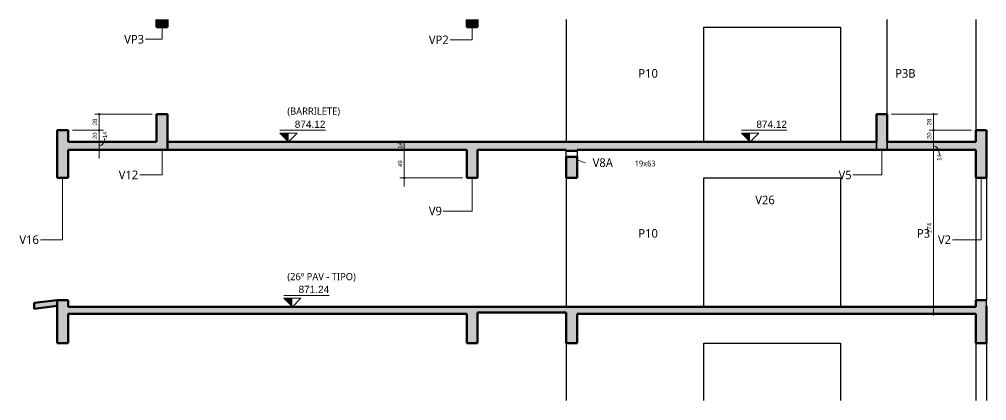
# Model space of a CAD drawing. Header units: centimetres. Extents: x -28 to 30806, y -3196 to 88064.
# Drawn here: x 8407 to 10096, y 86961 to 87626 of the extents above; entities that cross this region are included whole.
import ezdxf

# ---------------------------------------------------------------- set-up
doc = ezdxf.new("R2010")
doc.units = ezdxf.units.CM
for name, color, linetype, lineweight in [('A-ANNO-DIMS', 7, 'Continuous', 9), ('A-ANNO-DIMS-50', 7, 'Continuous', 9), ('A-FLOR', 7, 'Continuous', 25), ('G-ANNO-DIMS', 7, 'Continuous', 9), ('G-ANNO-TEXT', 7, 'Continuous', 9), ('S-BEAM', 7, 'Continuous', 25), ('S-BEAM-IDEN', 7, 'Continuous', 9), ('S-COLS', 7, 'Continuous', 25), ('S-COLS-IDEN', 7, 'Continuous', 9)]:
    doc.layers.add(name, color=color, linetype=linetype, lineweight=lineweight)
doc.styles.add('Arial', font='arial.ttf', dxfattribs={"width": 0.9, "height": 7.5})
doc.styles.add('Arial_1', font='arial.ttf', dxfattribs={"height": 12.5})
doc.styles.add('Gadugi', font='gadugi.ttf', dxfattribs={"height": 12.5})
doc.styles.add('Gadugi_1', font='gadugi.ttf', dxfattribs={"height": 10})
doc.styles.add('Gadugi_2', font='gadugi.ttf', dxfattribs={"height": 15})
doc.dimstyles.new('PED_1_5mm_ESQ', dxfattribs={"dimscale": 30.48, "dimtxt": 7.651945, "dimasz": 0.328084, "dimexe": 0.246063, "dimexo": 0.246063, "dimgap": 0.049213, "dimtad": 1, "dimdec": 1, "dimrnd": 0.5, "dimdsep": 46, "dimtxsty": 'Arial', "dimblk1": 'DOTSMALL', "dimblk2": 'DOTSMALL', "dimsah": 1, "dimcen": 0.09, "dimdle": 0.492126, "dimazin": 0, "dimtfac": 1, "dimtdec": 4, "dimtix": 1, "dimtmove": 0, "dimatfit": 3, "dimfxl": 1, "dimtvp": 1, "dimtolj": 1, "dimtzin": 0, "dimarcsym": 2})
doc.dimstyles.new('PED_1_5mm_ESQ_2', dxfattribs={"dimscale": 30.48, "dimtxt": 7.651945, "dimasz": 0.328084, "dimexe": 0.246063, "dimexo": 0.246063, "dimgap": 0.049213, "dimtad": 1, "dimdec": 1, "dimrnd": 0.5, "dimdsep": 46, "dimtxsty": 'Arial', "dimblk1": 'DOTSMALL', "dimblk2": 'DOTSMALL', "dimsah": 1, "dimcen": 0.09, "dimdle": 0.492126, "dimazin": 0, "dimtfac": 1, "dimtdec": 4, "dimtix": 1, "dimtmove": 1, "dimatfit": 3, "dimfxl": 1, "dimtvp": 1, "dimtolj": 1, "dimtzin": 0, "dimarcsym": 2})

# ---------------------------------------------------------------- blocks, each defined once
blk = doc.blocks.new('Elevações de ponto - SIMBOLO DE NÍVEL-CORTE-2219088-CT A 002 - CORTE B-B BARR')
at = {"layer": 'G-ANNO-DIMS'}
blk.add_hatch(color=256, dxfattribs=at).paths.add_polyline_path([(-511.9, 87427), (-511.9, 87412), (-526.9, 87427)], flags=0)
for p, q in [((-447.7, 87432.1), (-526.9, 87432.1)), ((-511.9, 87412), (-526.9, 87427)), ((-526.9, 87427), (-496.9, 87427)), ((-496.9, 87427), (-511.9, 87412))]:
    blk.add_line(p, q, dxfattribs=at)
blk = doc.blocks.new('DIMBLOCK256-CT A 002 - CORTE B-B BARR')
at = {"layer": 'A-ANNO-DIMS-50'}
h = blk.add_hatch(color=256, dxfattribs=at)
edge = h.paths.add_edge_path(flags=0)
edge.add_arc((8546.3, 87460), 1.25, 0, 360)
h = blk.add_hatch(color=256, dxfattribs=at)
edge = h.paths.add_edge_path(flags=0)
edge.add_arc((8546.3, 87432), 1.25, 0, 360)
for p, q in [((8639, 87460), (8538.8, 87460)), ((8546.3, 87460), (8546.3, 87432)), ((8546.3, 87460), (8639, 87460)), ((8499.5, 87432), (8553.8, 87432)), ((8546.3, 87432), (8499.5, 87432))]:
    blk.add_line(p, q, dxfattribs=at)
for centre in [(8546.3, 87460), (8546.3, 87432)]:
    blk.add_circle(centre, 1.25, dxfattribs=at)
at = {"layer": 'A-ANNO-DIMS-50', "color": 0, "insert": (8535, 87440.8), "char_height": 7.5, "width": 12.431, "attachment_point": 1, "rotation": 90, "line_spacing_factor": 0.941778, "style": 'Arial'}
blk.add_mtext('28', dxfattribs=at)
blk = doc.blocks.new('_DotSmall')
at = {"color": 0, "linetype": 'ByBlock', "const_width": 0.5}
blk.add_lwpolyline([(-0.0625, 0, 1), (0.0625, 0, 1)], format="xyb", close=True, dxfattribs=at)
blk = doc.blocks.new('DIMBLOCK257-CT A 002 - CORTE B-B BARR')
at = {"layer": 'A-ANNO-DIMS-50'}
h = blk.add_hatch(color=256, dxfattribs=at)
edge = h.paths.add_edge_path(flags=0)
edge.add_arc((8546.3, 87432), 1.25, 0, 360)
h = blk.add_hatch(color=256, dxfattribs=at)
edge = h.paths.add_edge_path(flags=0)
edge.add_arc((8546.3, 87412), 1.25, 0, 360)
for p, q in [((8499.5, 87432), (8553.8, 87432)), ((8546.3, 87432), (8499.5, 87432)), ((8546.3, 87432), (8546.3, 87412)), ((8540.5, 87412), (8553.8, 87412)), ((8546.3, 87412), (8540.5, 87412))]:
    blk.add_line(p, q, dxfattribs=at)
for centre in [(8546.3, 87432), (8546.3, 87412)]:
    blk.add_circle(centre, 1.25, dxfattribs=at)
at = {"layer": 'A-ANNO-DIMS-50', "color": 0, "insert": (8535, 87416.8), "char_height": 7.5, "width": 12.431, "attachment_point": 1, "rotation": 90, "line_spacing_factor": 0.941778, "style": 'Arial'}
blk.add_mtext('20', dxfattribs=at)
blk = doc.blocks.new('DIMBLOCK258-CT A 002 - CORTE B-B BARR')
at = {"layer": 'A-ANNO-DIMS-50'}
h = blk.add_hatch(color=256, dxfattribs=at)
edge = h.paths.add_edge_path(flags=0)
edge.add_arc((8546.3, 87412), 1.25, 0, 360)
h = blk.add_hatch(color=256, dxfattribs=at)
edge = h.paths.add_edge_path(flags=0)
edge.add_arc((8546.3, 87398), 1.25, 0, 360)
for p, q in [((8540.5, 87412), (8553.8, 87412)), ((8546.3, 87412), (8540.5, 87412)), ((8540.5, 87398), (8553.8, 87398)), ((8546.3, 87398), (8540.5, 87398)), ((8546.3, 87412), (8546.3, 87383))]:
    blk.add_line(p, q, dxfattribs=at)
for centre in [(8546.3, 87412), (8546.3, 87398)]:
    blk.add_circle(centre, 1.25, dxfattribs=at)
blk.add_ellipse((8546.3, 87418.5), major_axis=(0, 13.5), ratio=0.734987, start_param=3.141593, end_param=4.712389, dxfattribs=at)
at = {"layer": 'A-ANNO-DIMS-50', "color": 0, "insert": (8552.3, 87418.5), "char_height": 7.5, "width": 12.431, "attachment_point": 1, "rotation": 90, "line_spacing_factor": 0.941778, "style": 'Arial'}
blk.add_mtext('14', dxfattribs=at)
blk = doc.blocks.new('DIMBLOCK259-CT A 002 - CORTE B-B BARR')
at = {"layer": 'A-ANNO-DIMS-50'}
h = blk.add_hatch(color=256, dxfattribs=at)
edge = h.paths.add_edge_path(flags=0)
edge.add_arc((9079.1, 87412), 1.25, 0, 360)
h = blk.add_hatch(color=256, dxfattribs=at)
edge = h.paths.add_edge_path(flags=0)
edge.add_arc((9079.1, 87398), 1.25, 0, 360)
for p, q in [((9073.4, 87412), (9086.6, 87412)), ((9079.1, 87412), (9073.4, 87412)), ((9073.4, 87398), (9086.6, 87398)), ((9079.1, 87398), (9073.4, 87398)), ((9079.1, 87412), (9079.1, 87398))]:
    blk.add_line(p, q, dxfattribs=at)
for centre in [(9079.1, 87412), (9079.1, 87398)]:
    blk.add_circle(centre, 1.25, dxfattribs=at)
at = {"layer": 'A-ANNO-DIMS-50', "color": 0, "insert": (9067.9, 87399.8), "char_height": 7.5, "width": 12.431, "attachment_point": 1, "rotation": 90, "line_spacing_factor": 0.941778, "style": 'Arial'}
blk.add_mtext('14', dxfattribs=at)
blk = doc.blocks.new('DIMBLOCK260-CT A 002 - CORTE B-B BARR')
at = {"layer": 'A-ANNO-DIMS-50'}
h = blk.add_hatch(color=256, dxfattribs=at)
edge = h.paths.add_edge_path(flags=0)
edge.add_arc((9079.1, 87398), 1.25, 0, 360)
h = blk.add_hatch(color=256, dxfattribs=at)
edge = h.paths.add_edge_path(flags=0)
edge.add_arc((9079.1, 87349), 1.25, 0, 360)
for p, q in [((9073.4, 87398), (9086.6, 87398)), ((9079.1, 87398), (9073.4, 87398)), ((9079.1, 87398), (9079.1, 87334)), ((9180.5, 87349), (9071.6, 87349)), ((9079.1, 87349), (9180.5, 87349))]:
    blk.add_line(p, q, dxfattribs=at)
for centre in [(9079.1, 87398), (9079.1, 87349)]:
    blk.add_circle(centre, 1.25, dxfattribs=at)
at = {"layer": 'A-ANNO-DIMS-50', "color": 0, "insert": (9067.9, 87368.3), "char_height": 7.5, "width": 12.431, "attachment_point": 1, "rotation": 90, "line_spacing_factor": 0.941778, "style": 'Arial'}
blk.add_mtext('49', dxfattribs=at)
blk = doc.blocks.new('DIMBLOCK261-CT A 002 - CORTE B-B BARR')
at = {"layer": 'A-ANNO-DIMS-50'}
h = blk.add_hatch(color=256, dxfattribs=at)
edge = h.paths.add_edge_path(flags=0)
edge.add_arc((10003.4, 87460), 1.25, 0, 360)
h = blk.add_hatch(color=256, dxfattribs=at)
edge = h.paths.add_edge_path(flags=0)
edge.add_arc((10003.4, 87432), 1.25, 0, 360)
for p, q in [((9930, 87460), (10010.9, 87460)), ((10003.4, 87460), (9930, 87460)), ((10003.4, 87460), (10003.4, 87432)), ((10069.5, 87432), (9995.9, 87432)), ((10003.4, 87432), (10069.5, 87432))]:
    blk.add_line(p, q, dxfattribs=at)
for centre in [(10003.4, 87460), (10003.4, 87432)]:
    blk.add_circle(centre, 1.25, dxfattribs=at)
at = {"layer": 'A-ANNO-DIMS-50', "color": 0, "insert": (9992.1, 87440.8), "char_height": 7.5, "width": 12.431, "attachment_point": 1, "rotation": 90, "line_spacing_factor": 0.941778, "style": 'Arial'}
blk.add_mtext('28', dxfattribs=at)
blk = doc.blocks.new('DIMBLOCK262-CT A 002 - CORTE B-B BARR')
at = {"layer": 'A-ANNO-DIMS-50'}
h = blk.add_hatch(color=256, dxfattribs=at)
edge = h.paths.add_edge_path(flags=0)
edge.add_arc((10003.4, 87432), 1.25, 0, 360)
h = blk.add_hatch(color=256, dxfattribs=at)
edge = h.paths.add_edge_path(flags=0)
edge.add_arc((10003.4, 87412), 1.25, 0, 360)
for p, q in [((10069.5, 87432), (9995.9, 87432)), ((10003.4, 87432), (10003.4, 87412)), ((10003.4, 87432), (10069.5, 87432)), ((9997.6, 87412), (10010.9, 87412)), ((10003.4, 87412), (9997.6, 87412))]:
    blk.add_line(p, q, dxfattribs=at)
for centre in [(10003.4, 87432), (10003.4, 87412)]:
    blk.add_circle(centre, 1.25, dxfattribs=at)
at = {"layer": 'A-ANNO-DIMS-50', "color": 0, "insert": (9992.1, 87416.8), "char_height": 7.5, "width": 12.431, "attachment_point": 1, "rotation": 90, "line_spacing_factor": 0.941778, "style": 'Arial'}
blk.add_mtext('20', dxfattribs=at)
blk = doc.blocks.new('DIMBLOCK263-CT A 002 - CORTE B-B BARR')
at = {"layer": 'A-ANNO-DIMS-50'}
h = blk.add_hatch(color=256, dxfattribs=at)
edge = h.paths.add_edge_path(flags=0)
edge.add_arc((10003.4, 87412), 1.25, 0, 360)
h = blk.add_hatch(color=256, dxfattribs=at)
edge = h.paths.add_edge_path(flags=0)
edge.add_arc((10003.4, 87398), 1.25, 0, 360)
for p, q in [((9997.6, 87412), (10010.9, 87412)), ((10003.4, 87412), (9997.6, 87412)), ((9997.6, 87398), (10010.9, 87398)), ((10003.4, 87398), (9997.6, 87398)), ((10003.4, 87412), (10003.4, 87398))]:
    blk.add_line(p, q, dxfattribs=at)
for centre in [(10003.4, 87412), (10003.4, 87398)]:
    blk.add_circle(centre, 1.25, dxfattribs=at)
blk.add_ellipse((10003.4, 87389.3), major_axis=(0, 15.7), ratio=0.64253, start_param=4.712389, end_param=6.283185, dxfattribs=at)
at = {"layer": 'A-ANNO-DIMS-50', "color": 0, "insert": (10009.6, 87378.9), "char_height": 7.5, "width": 12.431, "attachment_point": 1, "rotation": 90, "line_spacing_factor": 0.941778, "style": 'Arial'}
blk.add_mtext('14', dxfattribs=at)
blk = doc.blocks.new('DIMBLOCK264-CT A 002 - CORTE B-B BARR')
at = {"layer": 'A-ANNO-DIMS-50'}
h = blk.add_hatch(color=256, dxfattribs=at)
edge = h.paths.add_edge_path(flags=0)
edge.add_arc((10003.4, 87398), 1.25, 0, 360)
h = blk.add_hatch(color=256, dxfattribs=at)
edge = h.paths.add_edge_path(flags=0)
edge.add_arc((10003.4, 87124), 1.25, 0, 360)
for p, q in [((9997.6, 87398), (10010.9, 87398)), ((10003.4, 87398), (9997.6, 87398)), ((10003.4, 87398), (10003.4, 87109)), ((9997.6, 87124), (10010.9, 87124)), ((10003.4, 87124), (9997.6, 87124))]:
    blk.add_line(p, q, dxfattribs=at)
for centre in [(10003.4, 87398), (10003.4, 87124)]:
    blk.add_circle(centre, 1.25, dxfattribs=at)
at = {"layer": 'A-ANNO-DIMS-50', "color": 0, "insert": (9992.1, 87253.2), "char_height": 7.5, "width": 18.647, "attachment_point": 1, "rotation": 90, "line_spacing_factor": 0.941778, "style": 'Arial'}
blk.add_mtext('274', dxfattribs=at)

msp = doc.modelspace()

# ---------------------------------------------------------------- hatches: boundary and pattern name
at = {"layer": 'A-FLOR', "true_color": 0xa6a6a6}
for points in [[(8646.54, 87398), (8646.54, 87412), (8491.97, 87412), (8491.97, 87398)], [(8665.54, 87398), (9188.04, 87398), (9188.04, 87412), (8665.54, 87412)], [(9207.04, 87398), (9362.04, 87398), (9362.04, 87412), (9207.04, 87412)], [(9841.04, 87398), (9903.47, 87398), (9903.47, 87412), (9381.04, 87412), (9381.04, 87398), (9805.95, 87398)], [(9944.78, 87398), (10077.04, 87398), (10077.04, 87412), (9922.47, 87412), (9922.47, 87398), (9922.54, 87398)], [(8432.97, 87120.92), (8472.97, 87125.92), (8472.97, 87136), (8432.97, 87131), (8432.97, 87125.92)], [(9188.04, 87112), (9188.04, 87124), (8491.97, 87124), (8491.97, 87112)], [(9207.04, 87114), (9362.04, 87114), (9362.04, 87124), (9207.04, 87124)], [(10077.04, 87112), (10077.04, 87124), (9381.04, 87124), (9381.04, 87112), (9841.04, 87112)]]:
    msp.add_hatch(color=253, dxfattribs=at).paths.add_polyline_path(points, flags=0)
at = {"layer": 'S-BEAM', "true_color": 0xa6a6a6}
for points in [[(8646.54, 87612), (8665.54, 87612), (8665.54, 87625.52), (8646.54, 87625.52)], [(9207.04, 87612), (9207.04, 87625.52), (9188.04, 87625.52), (9188.04, 87612)], [(8665.54, 87398), (8665.54, 87460), (8646.54, 87460), (8646.54, 87398)], [(9922.47, 87398), (9922.47, 87460), (9903.47, 87460), (9903.47, 87398), (9904.37, 87398)], [(8491.97, 87349), (8491.97, 87432), (8472.97, 87432), (8472.97, 87349)], [(10096.04, 87349), (10096.04, 87432), (10077.04, 87432), (10077.04, 87349)], [(9207.04, 87349), (9207.04, 87412), (9188.04, 87412), (9188.04, 87349)], [(8472.97, 87061), (8491.97, 87061), (8491.97, 87136), (8472.97, 87136), (8472.97, 87125.92)], [(10096.04, 87061), (10096.04, 87136), (10077.04, 87136), (10077.04, 87061)], [(9207.04, 87061), (9207.04, 87124), (9188.04, 87124), (9188.04, 87061)], [(9381.04, 87061), (9381.04, 87124), (9362.04, 87124), (9362.04, 87061), (9376.88, 87061)]]:
    msp.add_hatch(color=253, dxfattribs=at).paths.add_polyline_path(points, flags=0)
h = msp.add_hatch(color=253, dxfattribs=at)
h.paths.add_polyline_path([(9362.04, 87349), (9381.04, 87349), (9381.04, 87386), (9362.04, 87386)], flags=0)
h.paths.add_polyline_path([(9362.04, 87396), (9381.04, 87396), (9381.04, 87412), (9362.04, 87412), (9362.04, 87398)], flags=0)

# ---------------------------------------------------------------- linework, layer by layer
at = {"layer": 'A-FLOR', "lineweight": 50}
for p, q in [((8646.54, 87412), (8491.97, 87412)), ((8491.97, 87398), (8646.54, 87398)), ((9188.04, 87412), (8665.54, 87412)), ((8665.54, 87412), (8665.54, 87398)), ((8665.54, 87398), (9188.04, 87398)), ((9362.04, 87412), (9207.04, 87412)), ((9207.04, 87398), (9362.04, 87398)), ((9903.47, 87412), (9381.04, 87412)), ((9381.04, 87398), (9903.47, 87398)), ((10077.04, 87412), (9922.47, 87412)), ((9922.47, 87398), (10077.04, 87398)), ((9188.04, 87124), (8491.97, 87124)), ((8491.97, 87112), (9188.04, 87112)), ((9362.04, 87124), (9207.04, 87124)), ((9207.04, 87114), (9362.04, 87114)), ((10077.04, 87124), (9381.04, 87124)), ((9381.04, 87112), (10077.04, 87112))]:
    msp.add_line(p, q, dxfattribs=at)
at = {"layer": 'A-FLOR'}
for p, q in [((9903.47, 87398), (9903.47, 87412)), ((9922.47, 87412), (9922.47, 87398))]:
    msp.add_line(p, q, dxfattribs=at)
at = {"layer": 'A-FLOR', "color": 190, "lineweight": 70, "true_color": 0x8000ff}
for p, q in [((8472.97, 87136), (8432.97, 87131)), ((8432.97, 87131), (8432.97, 87120.92)), ((8472.97, 87125.92), (8472.97, 87136)), ((8432.97, 87120.92), (8472.97, 87125.92))]:
    msp.add_line(p, q, dxfattribs=at)
at = {"layer": 'S-BEAM', "lineweight": 50}
for p, q in [((8646.54, 87625.52), (8646.54, 87612)), ((8665.54, 87612), (8665.54, 87625.52)), ((9188.04, 87625.52), (9188.04, 87612)), ((9207.04, 87612), (9207.04, 87625.52)), ((8646.54, 87612), (8665.54, 87612)), ((9188.04, 87612), (9207.04, 87612)), ((8665.54, 87460), (8646.54, 87460)), ((8646.54, 87460), (8646.54, 87412)), ((8665.54, 87398), (8665.54, 87460)), ((9922.47, 87460), (9903.47, 87460)), ((9903.47, 87460), (9903.47, 87412)), ((9922.47, 87412), (9922.47, 87460)), ((8491.97, 87432), (8472.97, 87432)), ((8472.97, 87432), (8472.97, 87349)), ((8491.97, 87412), (8491.97, 87432)), ((10096.04, 87432), (10077.04, 87432)), ((10077.04, 87432), (10077.04, 87412)), ((10096.04, 87349), (10096.04, 87432)), ((8491.97, 87349), (8491.97, 87398)), ((8646.54, 87398), (8665.54, 87398)), ((9207.04, 87412), (9188.04, 87412)), ((9188.04, 87398), (9188.04, 87349)), ((9207.04, 87349), (9207.04, 87398)), ((9381.04, 87412), (9362.04, 87412)), ((9362.04, 87398), (9362.04, 87396)), ((9381.04, 87396), (9381.04, 87398)), ((9903.47, 87398), (9922.47, 87398)), ((10077.04, 87398), (10077.04, 87349)), ((9362.04, 87396), (9381.04, 87396)), ((9362.04, 87386), (9362.04, 87349)), ((9381.04, 87386), (9362.04, 87386)), ((9381.04, 87349), (9381.04, 87386)), ((8472.97, 87349), (8491.97, 87349)), ((9188.04, 87349), (9207.04, 87349)), ((9362.04, 87349), (9381.04, 87349)), ((10077.04, 87349), (10096.04, 87349)), ((8491.97, 87136), (8472.97, 87136)), ((8491.97, 87124), (8491.97, 87136)), ((10096.04, 87136), (10077.04, 87136)), ((10077.04, 87136), (10077.04, 87124)), ((8472.97, 87125.92), (8472.97, 87061)), ((8491.97, 87061), (8491.97, 87112)), ((9207.04, 87124), (9188.04, 87124)), ((9188.04, 87112), (9188.04, 87061)), ((9207.04, 87061), (9207.04, 87114)), ((9381.04, 87124), (9362.04, 87124)), ((9362.04, 87114), (9362.04, 87061)), ((9381.04, 87061), (9381.04, 87112)), ((10077.04, 87112), (10077.04, 87061)), ((10096.04, 87061), (10096.04, 87125.92)), ((8472.97, 87061), (8491.97, 87061)), ((9188.04, 87061), (9207.04, 87061)), ((9362.04, 87061), (9381.04, 87061)), ((10077.04, 87061), (10096.04, 87061))]:
    msp.add_line(p, q, dxfattribs=at)
at = {"layer": 'S-BEAM'}
for p, q in [((9602.04, 87612), (9841.04, 87612)), ((9903.47, 87412), (9903.47, 87398)), ((9922.47, 87398), (9922.47, 87412)), ((9362.04, 87386), (9362.04, 87396)), ((9381.04, 87396), (9381.04, 87386)), ((9602.04, 87349), (9841.04, 87349)), ((8472.97, 87136), (8472.97, 87125.92)), ((10096.04, 87125.92), (10096.04, 87136)), ((9602.04, 87061), (9841.04, 87061))]:
    msp.add_line(p, q, dxfattribs=at)
at = {"layer": 'S-BEAM-IDEN'}
for p, q in [((8656.04, 87612), (8656.04, 87590.74)), ((9197.54, 87612), (9197.54, 87589.74)), ((8656.04, 87590.74), (8627.01, 87590.74)), ((9197.54, 87589.74), (9159.01, 87589.74)), ((8656.04, 87398), (8656.04, 87354.24)), ((9912.97, 87398), (9912.97, 87354.24)), ((9381.04, 87380.5), (9395.01, 87375.53)), ((8482.47, 87349), (8482.47, 87241.24)), ((8656.04, 87354.24), (8617.16, 87354.24)), ((9197.54, 87349), (9197.54, 87291.24)), ((9912.97, 87354.24), (9862.54, 87354.24)), ((10086.54, 87349), (10086.54, 87241.24)), ((9197.54, 87291.24), (9147.11, 87291.24)), ((8482.47, 87241.24), (8443.59, 87241.24)), ((10086.54, 87241.24), (10036.11, 87241.24))]:
    msp.add_line(p, q, dxfattribs=at)
at = {"layer": 'S-COLS'}
for p, q in [((9362.04, 87625.52), (9362.04, 87412)), ((9922.54, 87412), (9922.54, 87625.52)), ((10077.04, 87625.52), (10077.04, 87432)), ((9602.04, 87412), (9602.04, 87612)), ((9841.04, 87612), (9841.04, 87412)), ((9362.04, 87349), (9362.04, 87124)), ((9602.04, 87124), (9602.04, 87349)), ((9841.04, 87349), (9841.04, 87124)), ((10077.04, 87349), (10077.04, 87136)), ((10096.04, 87349), (10096.04, 87136)), ((9362.04, 87061), (9362.04, 86960.54)), ((9602.04, 86960.54), (9602.04, 87061)), ((9841.04, 87061), (9841.04, 86960.54)), ((10077.04, 87061), (10077.04, 86960.54)), ((10096.04, 87061), (10096.04, 86960.54))]:
    msp.add_line(p, q, dxfattribs=at)

# ---------------------------------------------------------------- block references
at = {"layer": 'G-ANNO-DIMS'}
for p in [(9388.92, 0), (10194.97, 0), (9395.57, -288)]:
    msp.add_blockref('Elevações de ponto - SIMBOLO DE NÍVEL-CORTE-2219088-CT A 002 - CORTE B-B BARR', p, dxfattribs=at)

# ---------------------------------------------------------------- texts
at = {"layer": 'G-ANNO-DIMS', "char_height": 12.5, "width": 63.9697, "attachment_point": 1, "line_spacing_factor": 0.941778, "style": 'Arial_1'}
for s, insert in [('874.12', (8887.88, 87448.82)), ('874.12', (9693.93, 87448.82)), ('871.24', (8894.53, 87160.82))]:
    msp.add_mtext(s, dxfattribs=dict(at, insert=insert))
at = {"layer": 'G-ANNO-TEXT', "char_height": 12.5, "attachment_point": 1, "style": 'Gadugi'}
for s, insert, width in [('(BARRILETE)', (8874.77, 87471.82), 112.6371), ('(26º PAV - TIPO)', (8874.77, 87183.08), 155.5274)]:
    msp.add_mtext(s, dxfattribs=dict(at, insert=insert, width=width))
at = {"layer": 'S-BEAM-IDEN', "attachment_point": 1}
for s, insert, char_height, width, style in [('VP3', (8589.96, 87598.29), 15, 44.4937, 'Gadugi_2'), ('VP2', (9121.96, 87597.29), 15, 44.4937, 'Gadugi_2'), ('V8A', (9408.02, 87383.08), 15, 46.4979, 'Gadugi_2'), ('19x63', (9481.31, 87379.15), 10, 44.8945, 'Gadugi_1'), ('V12', (8580.46, 87361.79), 15, 44.0928, 'Gadugi_2'), ('V5', (9837.39, 87361.79), 15, 30.0633, 'Gadugi_2'), ('V26', (9692, 87318.1), 15, 44.0928, 'Gadugi_2'), ('V9', (9121.96, 87298.79), 15, 30.0633, 'Gadugi_2'), ('V16', (8406.89, 87248.79), 15, 44.0928, 'Gadugi_2'), ('V2', (10010.96, 87248.79), 15, 30.0633, 'Gadugi_2')]:
    msp.add_mtext(s, dxfattribs=dict(at, insert=insert, char_height=char_height, width=width, style=style))
at = {"layer": 'S-COLS-IDEN', "char_height": 15, "attachment_point": 1, "style": 'Gadugi_2'}
for s, insert, width in [('P10', (9487.78, 87538.76), 42.4894), ('P3B', (9936.17, 87538.76), 43.2911), ('P10', (9487.78, 87259.76), 42.4894), ('P3', (9974.28, 87259.76), 28.4599)]:
    msp.add_mtext(s, dxfattribs=dict(at, insert=insert, width=width))

# ---------------------------------------------------------------- dimensions: what is measured, and where the dimension line sits
at = {"layer": 'A-ANNO-DIMS'}
for base, p1, p2, override, picture, middle in [((8546.28, 87432), (8646.54, 87460), (8491.97, 87432), {"dimpost": '<>', "dimfxl": 157.08427}, 'DIMBLOCK256-CT A 002 - CORTE B-B BARR', (8540.95, 87446)), ((10003.37, 87432), (9922.47, 87460), (10077.04, 87432), {"dimpost": '<>', "dimfxl": 157.084324}, 'DIMBLOCK261-CT A 002 - CORTE B-B BARR', (9998.04, 87446)), ((8546.28, 87412), (8491.97, 87432), (8548.04, 87412), {"dimpost": '<>', "dimfxl": 59.534675}, 'DIMBLOCK257-CT A 002 - CORTE B-B BARR', (8540.95, 87422)), ((10003.37, 87412), (10077.04, 87432), (10005.14, 87412), {"dimpost": '<>', "dimfxl": 74.626716}, 'DIMBLOCK262-CT A 002 - CORTE B-B BARR', (9998.04, 87422)), ((9079.11, 87349), (9080.88, 87398), (9188.04, 87349), {"dimpost": '<>', "dimfxl": 117.826263}, 'DIMBLOCK260-CT A 002 - CORTE B-B BARR', (9073.79, 87373.5)), ((9079.11, 87398), (9080.88, 87412), (9080.88, 87398), {"dimpost": '<>', "dimfxl": 14}, 'DIMBLOCK259-CT A 002 - CORTE B-B BARR', (9073.85, 87405)), ((10003.37, 87124), (10005.14, 87398), (10005.14, 87124), {"dimpost": '<>', "dimfxl": 274.004}, 'DIMBLOCK264-CT A 002 - CORTE B-B BARR', (9998.11, 87261))]:
    dim = msp.add_linear_dim(base=base, p1=p1, p2=p2, angle=90, dimstyle='PED_1_5mm_ESQ', override=override, dxfattribs=at)
    dim.commit()
    dim.dimension.update_dxf_attribs({"geometry": picture, "text_midpoint": middle})
for base, p1, p2, picture, middle in [((8546.28, 87398), (8548.04, 87412), (8548.04, 87398), 'DIMBLOCK258-CT A 002 - CORTE B-B BARR', (8557.33, 87424.7)), ((10003.37, 87398), (10005.14, 87412), (10005.14, 87398), 'DIMBLOCK263-CT A 002 - CORTE B-B BARR', (10014.63, 87385.12))]:
    dim = msp.add_linear_dim(base=base, p1=p1, p2=p2, angle=90, dimstyle='PED_1_5mm_ESQ_2', override={"dimpost": '<>', "dimfxl": 14}, dxfattribs=at)
    dim.commit()
    dim.dimension.update_dxf_attribs({"geometry": picture, "text_midpoint": middle, "dimtype": 160, "text_rotation": 90})

doc.saveas('drawing.dxf')
